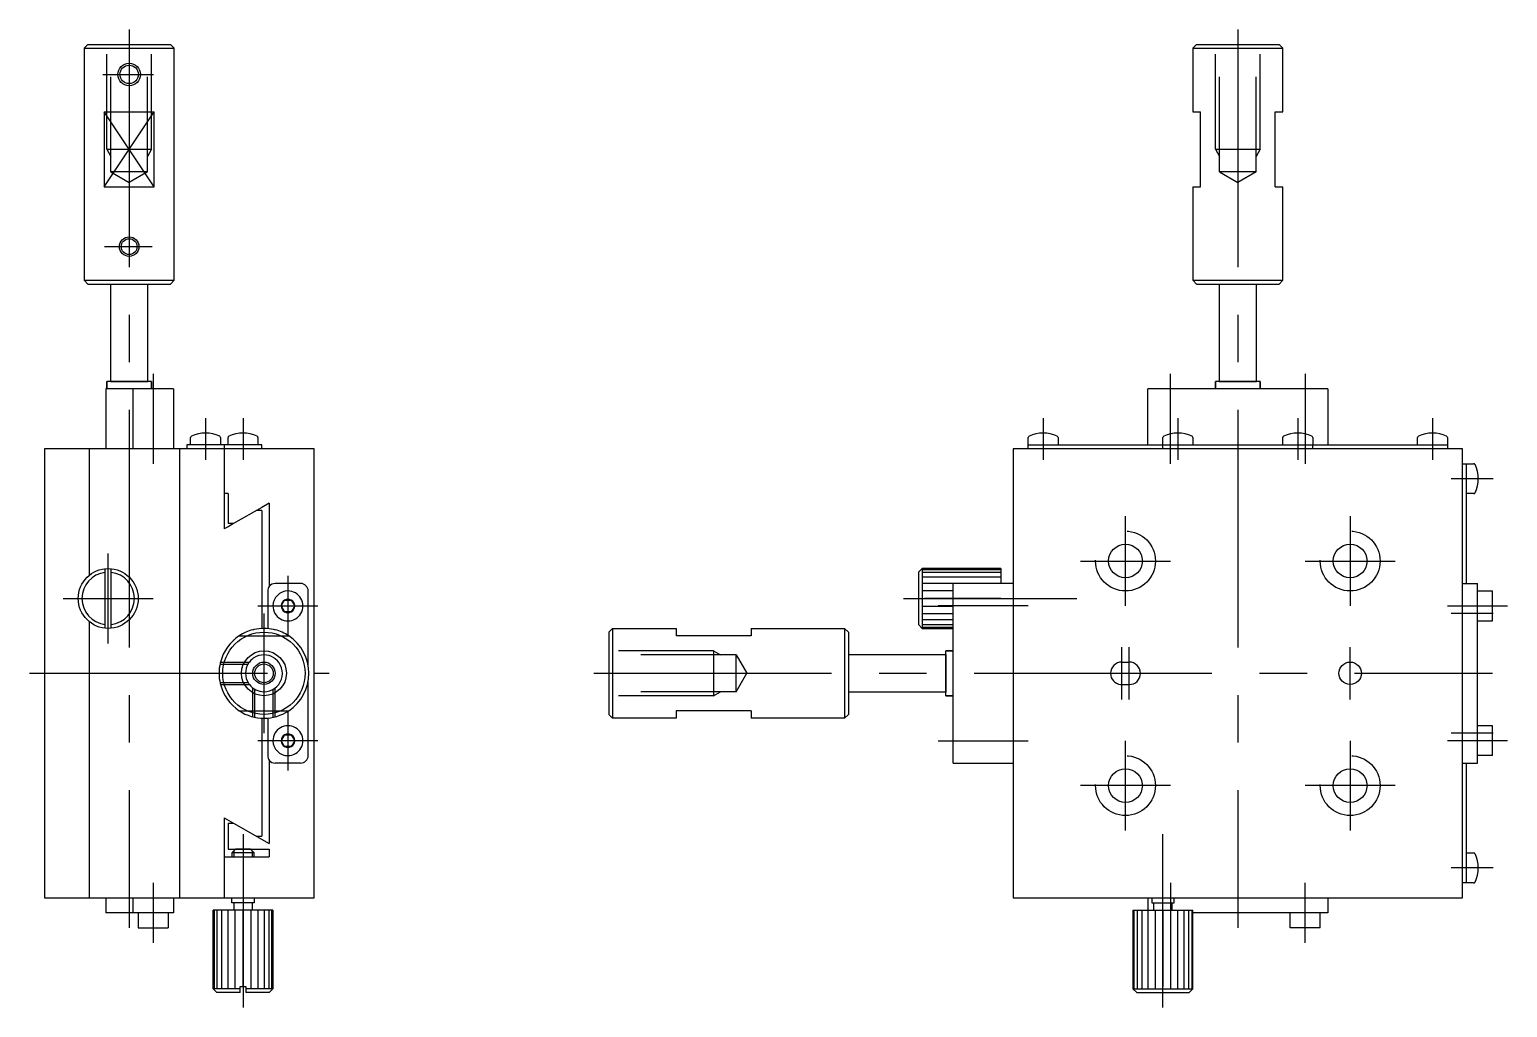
# Model space of a CAD drawing. Extents: x -233 to 183, y -111 to 153.
# Drawn here: x -14.8 to 182.5, y -44.6 to 86 of the extents above; entities that cross this region are included whole.
import ezdxf

# ---------------------------------------------------------------- set-up
doc = ezdxf.new("R2010")
doc.units = 0
doc.linetypes.add('CENTER', pattern=[50.8, 31.75, -6.35, 6.35, -6.35])
doc.linetypes.add('DASHED', pattern=[19.05, 12.7, -6.35])
doc.layers.get('0').update_dxf_attribs({"linetype": 'CONTINUOUS'})
doc.layers.add('CENTER', color=1, linetype='CENTER')

msp = doc.modelspace()

# ---------------------------------------------------------------- linework, layer by layer
at = {"color": 7, "linetype": 'CONTINUOUS'}
for p, q in [((-7.03, 84), (-7.53, 83.5)), ((-7.53, 83.5), (-7.53, 76)), ((-7.53, 83.5), (4.47, 83.5)), ((-7.03, 84), (3.97, 84)), ((-4.53, 84), (-3.99, 84)), ((-3.99, 84), (0.93, 84)), ((0.93, 84), (1.47, 84)), ((4.47, 83.5), (3.97, 84)), ((4.47, 76), (4.47, 83.5)), ((141.01, 84), (140.51, 83.5)), ((140.51, 83.5), (140.51, 76)), ((140.51, 83.5), (152.51, 83.5)), ((141.01, 84), (152.01, 84)), ((143.51, 84), (144.05, 84)), ((144.05, 84), (148.97, 84)), ((148.97, 84), (149.51, 84)), ((152.51, 83.5), (152.01, 84)), ((152.51, 76), (152.51, 83.5)), ((-7.53, 76), (-7.53, 52.5)), ((-4.85, 75), (-4.85, 65)), ((-4.85, 75), (-1.53, 75)), ((-1.53, 75), (1.79, 75)), ((1.79, 65), (1.79, 75)), ((4.47, 52.5), (4.47, 76)), ((140.51, 76), (140.51, 75)), ((140.51, 75), (141.51, 75)), ((141.51, 65), (141.51, 75)), ((151.51, 65), (151.51, 75)), ((151.51, 75), (152.51, 75)), ((152.51, 75), (152.51, 76)), ((-4.85, 65), (-1.53, 65)), ((-1.53, 65), (1.79, 65)), ((140.51, 65), (140.51, 52.5)), ((140.51, 65), (141.51, 65)), ((151.51, 65), (152.51, 65)), ((152.51, 52.5), (152.51, 65)), ((-7.53, 52.5), (4.47, 52.5)), ((-7.53, 52.5), (-7.03, 52)), ((-7.03, 52), (3.97, 52)), ((-4.03, 52), (-4.03, 39)), ((0.97, 39), (0.97, 52)), ((3.97, 52), (4.47, 52.5)), ((140.51, 52.5), (152.51, 52.5)), ((140.51, 52.5), (141.01, 52)), ((141.01, 52), (152.01, 52)), ((144.01, 52), (144.01, 39)), ((149.01, 39), (149.01, 52)), ((152.01, 52), (152.51, 52.5)), ((-4.63, 38), (-4.63, 30)), ((-1.03, 38), (-4.63, 38)), ((1.47, 39), (-4.53, 39)), ((1.47, 39), (-4.53, 39)), ((1.47, 39), (-4.53, 39)), ((1.47, 39), (-4.53, 39)), ((-4.03, 39), (-4.53, 39)), ((-4.03, 39), (-4.53, 39)), ((-4.03, 39), (-4.53, 39)), ((-4.03, 39), (-4.53, 39)), ((-4.53, 39), (-4.53, 38)), ((-4.53, 39), (-4.53, 38)), ((-4.53, 38), (-4.53, 39)), ((-4.53, 38), (-4.53, 39)), ((-4.03, 38), (-4.53, 38)), ((0.97, 39), (-4.03, 39)), ((0.97, 39), (-4.03, 39)), ((-4.03, 39), (-2.76, 39)), ((-4.03, 39), (-3.03, 39)), ((-4.03, 39), (-3.03, 39)), ((0.97, 39), (-4.03, 39)), ((0.97, 39), (-4.03, 39)), ((-4.03, 39), (-3.03, 39)), ((-4.03, 39), (-3.03, 39)), ((-4.03, 39), (-2.76, 39)), ((-4.03, 39), (-0.3, 39)), ((0.97, 38), (-4.03, 38)), ((-3.03, 39), (-2.76, 39)), ((-3.03, 39), (-2.76, 39)), ((-3.03, 39), (-2.76, 39)), ((-3.03, 39), (-2.76, 39)), ((-2.76, 39), (0.97, 39)), ((-2.76, 39), (0.97, 39)), ((-1.03, 38), (-1.03, 30)), ((4.37, 38), (-1.03, 38)), ((-0.3, 39), (-0.03, 39)), ((-0.3, 39), (0.97, 39)), ((-0.3, 39), (-0.03, 39)), ((-0.3, 39), (-0.03, 39)), ((-0.3, 39), (0.97, 39)), ((-0.3, 39), (-0.03, 39)), ((-0.03, 39), (0.97, 39)), ((-0.03, 39), (0.97, 39)), ((-0.03, 39), (0.97, 39)), ((-0.03, 39), (0.97, 39)), ((1.47, 39), (0.97, 39)), ((1.47, 39), (0.97, 39)), ((1.47, 39), (0.97, 39)), ((1.47, 39), (0.97, 39)), ((1.47, 39), (1.47, 38)), ((1.47, 39), (1.47, 38)), ((1.47, 38), (1.47, 39)), ((1.47, 38), (1.47, 39)), ((4.37, 38), (4.37, 30)), ((144.01, 38), (134.51, 38)), ((134.51, 30.5), (134.51, 38)), ((149.51, 39), (143.51, 39)), ((149.51, 39), (143.51, 39)), ((144.01, 39), (143.51, 39)), ((143.51, 39), (143.51, 38)), ((143.51, 39), (143.51, 38)), ((144.01, 39), (143.51, 39)), ((143.51, 38), (143.51, 39)), ((144.01, 39), (143.51, 39)), ((144.01, 39), (143.51, 39)), ((143.51, 38), (143.51, 39)), ((149.01, 39), (144.01, 39)), ((149.01, 39), (144.01, 39)), ((144.01, 39), (147.74, 39)), ((144.01, 39), (145.28, 39)), ((149.01, 39), (144.01, 39)), ((149.01, 39), (144.01, 39)), ((144.01, 39), (145.01, 39)), ((144.01, 39), (145.01, 39)), ((149.01, 38), (144.01, 38)), ((145.01, 39), (145.28, 39)), ((145.01, 39), (145.28, 39)), ((147.74, 39), (148.01, 39)), ((147.74, 39), (149.01, 39)), ((147.74, 39), (148.01, 39)), ((148.01, 39), (149.01, 39)), ((148.01, 39), (149.01, 39)), ((149.51, 39), (149.01, 39)), ((149.51, 39), (149.01, 39)), ((149.51, 39), (149.01, 39)), ((149.51, 39), (149.01, 39)), ((149.51, 38), (149.01, 38)), ((149.51, 39), (149.51, 38)), ((149.51, 39), (149.51, 38)), ((149.51, 38), (149.51, 39)), ((149.51, 38), (149.51, 39)), ((158.51, 38), (149.51, 38)), ((158.51, 38), (158.51, 30.5)), ((-4.63, 32), (-4.63, 30)), ((-12.83, 30), (-12.83, -30)), ((23.17, 30), (-12.83, 30)), ((-6.83, 19), (-6.83, 30)), ((5.17, 30), (4.37, 30)), ((5.17, 30), (5.17, -30)), ((11.17, 30.5), (6.17, 30.5)), ((6.17, 30.5), (6.17, 30)), ((6.67, 30.5), (6.67, 31.49)), ((10.67, 31.49), (10.67, 30.5)), ((11.17, 30.5), (11.17, 19.29)), ((16.17, 30.5), (11.17, 30.5)), ((11.67, 30.5), (11.67, 31.49)), ((15.67, 31.49), (15.67, 30.5)), ((16.17, 30), (16.17, 30.5)), ((23.17, -30), (23.17, 30)), ((116.51, 30), (116.51, -30)), ((136.83, 30), (116.51, 30)), ((118.51, 30.5), (118.51, 31.49)), ((118.51, 30.5), (136.83, 30.5)), ((118.51, 30), (118.51, 30.5)), ((122.51, 31.49), (122.51, 30.5)), ((136.51, 30.5), (136.51, 31.49)), ((136.51, 30), (136.51, 30.5)), ((136.83, 30.5), (156.83, 30.5)), ((156.83, 30), (136.83, 30)), ((140.51, 31.49), (140.51, 30.5)), ((152.51, 30.5), (152.51, 31.49)), ((156.51, 31.49), (156.51, 30.5)), ((156.51, 30), (156.51, 30.5)), ((156.83, 30.5), (174.51, 30.5)), ((176.51, 30), (156.83, 30)), ((170.51, 30.5), (170.51, 31.49)), ((174.51, 31.49), (174.51, 30.5)), ((174.51, 30.5), (174.51, 30)), ((176.51, 5), (176.51, 30)), ((176.51, 28), (177.01, 28)), ((177.01, 28), (177.01, 12)), ((177.01, 28), (178, 28)), ((11.67, 24.04), (11.17, 24.04)), ((11.67, 24.04), (11.67, 20)), ((178, 24), (177.01, 24)), ((16.17, 22.17), (12.4, 20)), ((16.17, 21.75), (15.43, 21.75)), ((17.17, 22.75), (16.17, 22.17)), ((16.17, 21.75), (16.17, 6)), ((17.17, 22.75), (17.17, 11.6)), ((12.4, 20), (11.67, 19.58)), ((12.4, 20), (11.67, 20)), ((-6.83, 13.12), (-6.83, 19)), ((11.67, 19.58), (11.17, 19.29)), ((-4.73, 6.02), (-4.73, 13.98)), ((-3.93, 6.02), (-3.93, 13.98)), ((103.87, 13.5), (104.37, 14)), ((104.37, 14), (104.37, 6)), ((114.87, 14), (104.37, 14)), ((104.37, 13.86), (114.87, 13.86)), ((114.87, 14), (114.87, 13.86)), ((114.87, 13.86), (114.87, 12)), ((21.37, 12), (17.97, 12)), ((103.87, 13.5), (103.87, 6.5)), ((114.87, 13.46), (104.37, 13.46)), ((114.87, 12.83), (104.37, 12.83)), ((114.87, 12), (104.37, 12)), ((116.51, 12), (108.51, 12)), ((108.51, 2.5), (108.51, 12)), ((176.51, 12), (178.51, 12)), ((178.51, 5), (178.51, 12)), ((16.97, 11), (16.97, 5.96)), ((22.37, 1.09), (22.37, 11)), ((108.51, 11.04), (104.37, 11.04)), ((114.87, 10), (104.67, 10)), ((178.51, 11), (180.51, 11)), ((180.51, 7), (180.51, 11)), ((18.77, 9), (19.22, 9.78)), ((18.77, 9), (19.22, 8.22)), ((19.22, 9.78), (20.12, 9.78)), ((20.12, 8.22), (19.22, 8.22)), ((20.12, 9.78), (20.57, 9)), ((20.57, 9), (20.12, 8.22)), ((104.37, 8.96), (108.51, 8.96)), ((104.37, 8), (108.51, 8)), ((-6.83, -11), (-6.83, 6.88)), ((62.51, 5.5), (63.01, 6)), ((63.01, 6), (70.51, 6)), ((63.01, 6), (63.01, -6)), ((70.51, 6), (71.51, 6)), ((71.51, 6), (71.51, 5)), ((81.51, 6), (94.01, 6)), ((81.51, 6), (81.51, 5)), ((94.01, 6), (94.01, -6)), ((94.01, 6), (94.51, 5.5)), ((104.37, 6), (103.87, 6.5)), ((104.37, 7.17), (108.51, 7.17)), ((104.37, 6.54), (108.51, 6.54)), ((108.51, 6.14), (104.37, 6.14)), ((104.37, 6), (108.51, 6)), ((178.51, 7), (180.51, 7)), ((62.51, 5.5), (62.51, -5.5)), ((81.51, 5), (71.51, 5)), ((94.51, 5.5), (94.51, -5.5)), ((176.51, -12), (176.51, 5)), ((178.51, -12), (178.51, 5)), ((62.51, 3), (62.51, 2.46)), ((62.51, 2.46), (62.51, -2.46)), ((94.51, 2.5), (107.51, 2.5)), ((107.51, -3), (107.51, 3)), ((107.51, -3), (107.51, 3)), ((107.51, 3), (108.51, 3)), ((107.51, 3), (108.51, 3)), ((108.51, 3), (107.51, 3)), ((108.51, 3), (107.51, 3)), ((107.51, 2.5), (107.51, 3)), ((107.51, 2.5), (107.51, 3)), ((107.51, 2.5), (107.51, 3)), ((107.51, 2.5), (107.51, 3)), ((107.51, 2.5), (107.51, 1.5)), ((107.51, 2.5), (107.51, 1.5)), ((107.51, -2.5), (107.51, 2.5)), ((107.51, -2.5), (107.51, 2.5)), ((107.51, 2.5), (107.51, -1.23)), ((107.51, 2.5), (107.51, 1.23)), ((107.51, -2.5), (107.51, 2.5)), ((107.51, -2.5), (107.51, 2.5)), ((108.51, -2.5), (108.51, 2.5)), ((107.51, 1.5), (107.51, 1.23)), ((107.51, 1.5), (107.51, 1.23)), ((131.01, 1.5), (132.01, 1.5)), ((22.37, -11), (22.37, -1.09)), ((107.51, -1.23), (107.51, -1.5)), ((107.51, -1.23), (107.51, -2.5)), ((107.51, -1.23), (107.51, -1.5)), ((107.51, -1.5), (107.51, -2.5)), ((107.51, -1.5), (107.51, -2.5)), ((131.01, -1.5), (132.01, -1.5)), ((62.51, -2.46), (62.51, -3)), ((107.51, -2.5), (94.51, -2.5)), ((107.51, -3), (107.51, -2.5)), ((107.51, -3), (107.51, -2.5)), ((107.51, -3), (107.51, -2.5)), ((107.51, -3), (107.51, -2.5)), ((107.51, -3), (108.51, -3)), ((107.51, -3), (108.51, -3)), ((108.51, -3), (107.51, -3)), ((108.51, -3), (107.51, -3)), ((108.51, -3), (108.51, -2.5)), ((108.51, -12), (108.51, -3)), ((63.01, -6), (62.51, -5.5)), ((81.51, -5), (71.51, -5)), ((71.51, -5), (71.51, -6)), ((81.51, -5), (81.51, -6)), ((94.51, -5.5), (94.01, -6)), ((16.17, -6), (16.17, -21.75)), ((16.97, -5.96), (16.97, -11)), ((70.51, -6), (63.01, -6)), ((71.51, -6), (70.51, -6)), ((94.01, -6), (81.51, -6)), ((180.51, -7), (178.51, -7)), ((180.51, -11), (180.51, -7)), ((19.22, -8.22), (18.77, -9)), ((19.22, -9.78), (18.77, -9)), ((19.22, -8.22), (20.12, -8.22)), ((20.12, -9.78), (19.22, -9.78)), ((20.12, -8.22), (20.57, -9)), ((20.57, -9), (20.12, -9.78)), ((-6.83, -19), (-6.83, -11)), ((17.17, -11.6), (17.17, -22.75)), ((176.51, -12), (176.51, -10)), ((178.51, -12), (178.51, -11)), ((180.51, -11), (178.51, -11)), ((21.37, -12), (17.97, -12)), ((108.51, -12), (116.51, -12)), ((176.51, -30), (176.51, -12)), ((176.51, -14), (176.51, -12)), ((176.51, -12), (178.51, -12)), ((177.01, -12), (177.01, -28)), ((-6.83, -30), (-6.83, -19)), ((11.17, -19.29), (11.17, -30)), ((11.17, -19.29), (12.4, -20)), ((11.67, -20), (11.67, -23.5)), ((11.67, -20), (12.4, -20)), ((12.4, -20), (17.17, -22.75)), ((11.67, -23.5), (17.17, -23.5)), ((12.67, -23.5), (12.44, -23.73)), ((14.67, -23.5), (12.67, -23.5)), ((13.67, -23.5), (14.67, -23.5)), ((14.89, -23.73), (14.67, -23.5)), ((15.43, -21.75), (16.17, -21.75)), ((17.17, -23.5), (17.17, -24.5)), ((11.17, -24.5), (17.17, -24.5)), ((12.44, -23.73), (12.17, -24)), ((12.17, -24), (12.17, -24.5)), ((15.17, -24), (12.17, -24)), ((15.17, -24), (14.89, -23.73)), ((15.17, -24.5), (15.17, -24)), ((177.01, -24), (178, -24)), ((177.01, -28), (176.51, -28)), ((178, -28), (177.01, -28)), ((-12.83, -30), (11.17, -30)), ((-4.63, -30), (-4.63, -32)), ((-4.63, -30), (-4.63, -32)), ((-1.03, -30), (-1.03, -32)), ((4.37, -30), (4.37, -32)), ((11.17, -30), (23.17, -30)), ((11.67, -30), (12.17, -30)), ((12.17, -30.64), (12.17, -30)), ((15.17, -30.64), (12.17, -30.64)), ((12.44, -30.64), (12.44, -31.64)), ((14.89, -30.64), (14.89, -31.64)), ((15.17, -30), (15.17, -30.64)), ((116.51, -30), (176.51, -30)), ((134.51, -30), (134.51, -31.64)), ((135.01, -30), (135.01, -30.64)), ((135.01, -30.64), (138.01, -30.64)), ((135.29, -31.64), (135.29, -30.64)), ((137.74, -31.64), (137.74, -30.64)), ((138.01, -30.64), (138.01, -30)), ((158.51, -30), (158.51, -32)), ((1.67, -32), (-4.63, -32)), ((-0.33, -32), (-0.33, -34)), ((4.37, -32), (1.67, -32)), ((3.67, -32), (3.67, -34)), ((9.67, -42.14), (9.67, -31.64)), ((9.81, -31.64), (9.67, -31.64)), ((9.81, -31.64), (9.81, -42.14)), ((12.44, -31.64), (9.81, -31.64)), ((10.2, -42.14), (10.2, -31.64)), ((10.84, -42.14), (10.84, -31.64)), ((11.67, -42.14), (11.67, -31.64)), ((13.67, -31.64), (12.44, -31.64)), ((12.63, -42.14), (12.63, -31.64)), ((13.67, -41.84), (13.67, -31.64)), ((14.89, -31.64), (13.67, -31.64)), ((14.7, -31.64), (14.7, -42.14)), ((17.67, -31.64), (14.89, -31.64)), ((15.67, -31.64), (15.67, -42.14)), ((16.5, -31.64), (16.5, -42.14)), ((17.13, -31.64), (17.13, -42.14)), ((17.53, -42.14), (17.53, -31.64)), ((17.67, -31.64), (17.67, -42.14)), ((132.51, -31.64), (132.51, -42.14)), ((132.51, -31.64), (132.65, -31.64)), ((132.65, -42.14), (132.65, -31.64)), ((132.65, -31.64), (135.29, -31.64)), ((133.05, -31.64), (133.05, -42.14)), ((133.68, -31.64), (133.68, -42.14)), ((134.51, -31.64), (134.51, -42.14)), ((135.29, -31.64), (136.51, -31.64)), ((135.48, -31.64), (135.48, -42.14)), ((136.51, -31.64), (136.51, -41.84)), ((136.51, -31.64), (137.74, -31.64)), ((137.55, -42.14), (137.55, -31.64)), ((137.74, -31.64), (140.51, -31.64)), ((138.51, -42.14), (138.51, -31.64)), ((139.34, -42.14), (139.34, -31.64)), ((139.98, -42.14), (139.98, -31.64)), ((140.38, -31.64), (140.38, -42.14)), ((140.51, -42.14), (140.51, -31.64)), ((158.51, -32), (140.51, -32)), ((153.51, -34), (153.51, -32)), ((158.51, -32), (157.51, -32)), ((157.51, -34), (157.51, -32)), ((-0.33, -34), (1.67, -34)), ((1.67, -34), (3.67, -34)), ((157.51, -34), (153.51, -34)), ((13.27, -42.14), (9.67, -42.14)), ((9.67, -42.14), (10.17, -42.64)), ((13.27, -42.64), (10.17, -42.64)), ((13.27, -42.64), (13.27, -41.84)), ((13.27, -41.84), (13.67, -41.84)), ((13.67, -41.84), (14.07, -41.84)), ((14.07, -41.84), (14.07, -42.64)), ((17.67, -42.14), (14.07, -42.14)), ((17.17, -42.64), (14.07, -42.64)), ((17.17, -42.64), (17.67, -42.14)), ((132.51, -42.14), (140.51, -42.14)), ((133.01, -42.64), (132.51, -42.14)), ((133.01, -42.64), (140.01, -42.64)), ((140.51, -42.14), (140.01, -42.64))]:
    msp.add_line(p, q, dxfattribs=at)
at = {"color": 3, "linetype": 'DASHED'}
for p, q in [((-4.53, 70), (-4.53, 84)), ((-3.99, 67), (-3.99, 84)), ((0.93, 67), (0.93, 84)), ((1.47, 70), (1.47, 84)), ((143.51, 70), (143.51, 84)), ((144.05, 67), (144.05, 84)), ((148.97, 67), (148.97, 84)), ((149.51, 70), (149.51, 84)), ((-4.53, 70), (1.47, 70)), ((-4.53, 70), (-3.99, 69.06)), ((1.47, 70), (0.93, 69.06)), ((143.51, 70), (149.51, 70)), ((143.51, 70), (144.05, 69.06)), ((149.51, 70), (148.97, 69.06)), ((-3.99, 67), (-1.53, 65.58)), ((0.93, 67), (-3.99, 67)), ((0.93, 67), (-1.53, 65.58)), ((144.05, 67), (146.51, 65.58)), ((148.97, 67), (144.05, 67)), ((148.97, 67), (146.51, 65.58)), ((-6.83, 16.5), (-6.83, 16.5)), ((13.15, 5), (19.79, 5)), ((76.51, 3), (62.51, 3)), ((79.51, 2.46), (62.51, 2.46)), ((76.51, 3), (76.51, -3)), ((76.51, 3), (77.45, 2.46)), ((79.51, 2.46), (80.93, 0)), ((79.51, -2.46), (79.51, 2.46)), ((10.6, 1.23), (14.34, 1.23)), ((10.66, 1.5), (14.52, 1.5)), ((79.51, -2.46), (80.93, 0)), ((10.6, -1.23), (14.34, -1.23)), ((10.66, -1.5), (14.52, -1.5)), ((14.97, -5.81), (14.97, -1.95)), ((17.97, -5.81), (17.97, -1.95)), ((15.24, -5.87), (15.24, -2.13)), ((17.7, -5.87), (17.7, -2.13)), ((79.51, -2.46), (62.51, -2.46)), ((76.51, -3), (62.51, -3)), ((76.51, -3), (77.45, -2.46)), ((13.15, -5), (19.79, -5))]:
    msp.add_line(p, q, dxfattribs=at)
at = {"color": 3, "linetype": 'CONTINUOUS'}
for p, q in [((-4.85, 65), (1.79, 75)), ((1.79, 65), (-4.85, 75)), ((12.44, -23.73), (12.44, -24.5)), ((14.9, -23.73), (14.9, -24.5))]:
    msp.add_line(p, q, dxfattribs=at)
for centre, radius in [((-1.53, 80), 1.5), ((-1.53, 57), 1.3), ((16.47, 0), 3)]:
    msp.add_circle(centre, radius, dxfattribs=at)
at = {"color": 7, "linetype": 'CONTINUOUS'}
for centre, radius in [((-1.53, 80), 1.23), ((-1.53, 57), 1.06), ((131.51, 15), 2.25), ((161.51, 15), 2.25), ((-4.33, 10), 4), ((16.47, 0), 5.5), ((16.47, 0), 1.5), ((16.47, 0), 1.25), ((161.51, 0), 1.5), ((131.51, -15), 2.25), ((161.51, -15), 2.25)]:
    msp.add_circle(centre, radius, dxfattribs=at)
at = {"color": 3, "linetype": 'DASHED'}
for centre in [(131.51, 15), (161.51, 15), (131.51, -15), (161.51, -15)]:
    msp.add_circle(centre, 4, dxfattribs=at)
at = {"color": 7, "linetype": 'CONTINUOUS'}
for centre, radius, start, end in [((6.87, 31.49), 0.2, 115.6716, 180), ((8.67, 27.75), 4.35, 64.3284, 115.6716), ((10.47, 31.49), 0.2, 0, 64.3284), ((11.87, 31.49), 0.2, 115.6716, 180), ((13.67, 27.75), 4.35, 64.3284, 115.6716), ((15.47, 31.49), 0.2, 0, 64.3284), ((118.71, 31.49), 0.2, 115.6716, 180), ((120.51, 27.75), 4.35, 64.3284, 115.6716), ((122.31, 31.49), 0.2, 0, 64.3284), ((136.71, 31.49), 0.2, 115.6716, 180), ((138.51, 27.75), 4.35, 64.3284, 115.6716), ((140.31, 31.49), 0.2, 0, 64.3284), ((152.71, 31.49), 0.2, 115.6716, 180), ((154.51, 27.75), 4.35, 64.3284, 115.6716), ((156.31, 31.49), 0.2, 0, 64.3284), ((170.71, 31.49), 0.2, 115.6716, 180), ((172.51, 27.75), 4.35, 64.3284, 115.6716), ((174.31, 31.49), 0.2, 0, 64.3284), ((178, 27.8), 0.2, 25.6716, 90), ((174.26, 26), 4.35, 334.3284, 25.6716), ((178, 24.2), 0.2, 270, 334.3284), ((-4.33, 10), 3.5, 96.5624, 263.4376), ((-4.33, 10), 3.5, 276.5624, 83.4376), ((17.97, 11), 1, 90, 143.1301), ((21.37, 11), 1, 360, 90), ((17.97, 11), 1, 143.1301, 180), ((19.67, 9), 2, 90, 180), ((19.67, 9), 0.9, 60, 120), ((19.67, 9), 2, 60, 90), ((19.67, 9), 2, 0, 60), ((19.67, 9), 2, 180, 240), ((19.67, 9), 0.9, 120, 180), ((19.67, 9), 0.9, 180, 240), ((19.67, 9), 0.9, 240, 300), ((19.67, 9), 0.9, 0, 60), ((19.67, 9), 0.9, 300, 0), ((19.67, 9), 2, 300, 0), ((16.47, 0), 6, 77.1196, 102.8804), ((19.67, 9), 2, 240, 300), ((16.47, 0), 6, 123.5573, 165.5225), ((16.47, 0), 6, 131.8103, 133.1047), ((16.47, 0), 6, 104.4775, 123.5573), ((16.47, 0), 6, 102.8804, 104.4775), ((16.47, 0), 6, 75.5225, 77.1196), ((16.47, 0), 6, 56.4427, 75.5225), ((16.47, 0), 6, 303.5573, 56.4427), ((16.47, 0), 2.46, 122.9585, 127.5988), ((16.47, 0), 2.46, 57.0415, 122.9585), ((16.47, 0), 2.46, 52.4012, 57.0415), ((16.47, 0), 6, 167.1196, 192.8804), ((16.47, 0), 6, 165.5225, 167.1196), ((16.47, 0), 2.46, 147.0415, 212.9585), ((16.47, 0), 2.46, 142.4012, 147.0415), ((16.47, 0), 2.46, 127.5988, 142.4012), ((16.47, 0), 2.46, 270, 52.4012), ((131.01, 0), 1.5, 90, 180), ((131.01, 0), 1.5, 180, 264.011), ((132.01, 0), 1.5, 0, 90), ((132.01, 0), 1.5, 314.1828, 0), ((16.47, 0), 6, 192.8804, 194.4775), ((16.47, 0), 6, 194.4775, 236.4427), ((16.47, 0), 2.46, 212.9585, 217.5988), ((16.47, 0), 2.46, 217.5988, 270), ((131.01, 0), 1.5, 264.011, 270), ((132.01, 0), 1.5, 270, 314.1828), ((16.47, 0), 6, 236.4427, 303.5573), ((19.67, -9), 2, 120, 180), ((19.67, -9), 2, 60, 120), ((19.67, -9), 2, 0, 60), ((19.67, -9), 2, 180, 270), ((19.67, -9), 0.9, 120, 180), ((19.67, -9), 0.9, 180, 240), ((19.67, -9), 0.9, 60, 120), ((19.67, -9), 0.9, 240, 300), ((19.67, -9), 0.9, 360, 60), ((19.67, -9), 0.9, 300, 360), ((19.67, -9), 2, 300, 0), ((17.97, -11), 1, 180, 216.8699), ((17.97, -11), 1, 216.8699, 270), ((19.67, -9), 2, 270, 300), ((21.37, -11), 1, 270, 0), ((178, -24.2), 0.2, 25.6716, 90), ((174.26, -26), 4.35, 334.3284, 25.6716), ((178, -27.8), 0.2, 270, 334.3284)]:
    msp.add_arc(centre, radius, start, end, dxfattribs=at)
at = {"layer": 'CENTER', "color": 1, "linetype": 'CENTER'}
for p, q in [((-1.53, 86), (-1.53, -34)), ((146.51, 86), (146.51, -34)), ((-5.03, 80), (1.7, 80)), ((-0.3, 80), (-0.03, 80)), ((-4.83, 57), (1.53, 57)), ((-0.47, 57), (-0.23, 57)), ((1.67, 40), (1.67, 28)), ((137.51, 28), (137.51, 40)), ((155.51, 40), (155.51, 28)), ((8.67, 34.1), (8.67, 28.5)), ((13.67, 34.1), (13.67, 28.5)), ((120.51, 34.1), (120.51, 28.5)), ((138.51, 34.1), (138.51, 28.5)), ((154.51, 34.1), (154.51, 28.5)), ((172.51, 34.1), (172.51, 28.5)), ((180.61, 26), (175.01, 26)), ((131.51, 9), (131.51, 21)), ((161.51, 21), (161.51, 9)), ((-4.33, 4), (-4.33, 16)), ((125.51, 15), (137.51, 15)), ((155.51, 15), (167.51, 15)), ((19.67, 13), (19.67, 5)), ((-10.33, 10), (1.67, 10)), ((101.87, 10), (125.01, 10)), ((15.67, 9), (23.67, 9)), ((16.47, 8), (16.47, -8)), ((118.51, 9), (106.51, 9)), ((174.51, 9), (182.51, 9)), ((180.61, 8), (175.01, 8)), ((131.01, -3.5), (131.01, 3.5)), ((132.01, -3.5), (132.01, 3.5)), ((161.51, -3.5), (161.51, 3.5)), ((60.51, 0), (180.51, 0)), ((161.51, -1.5), (161.51, 1.5)), ((-14.83, 0), (25.17, 0)), ((19.67, -5), (19.67, -13)), ((23.67, -9), (15.67, -9)), ((106.51, -9), (118.51, -9)), ((131.51, -21), (131.51, -9)), ((161.51, -9), (161.51, -21)), ((182.51, -9), (174.51, -9)), ((180.61, -8), (175.01, -8)), ((137.51, -15), (125.51, -15)), ((167.51, -15), (155.51, -15)), ((13.67, -21.5), (13.67, -44.64)), ((136.51, -44.64), (136.51, -21.5)), ((180.61, -26), (175.01, -26)), ((1.67, -28), (1.67, -36)), ((137.51, -28), (137.51, -36)), ((155.51, -36), (155.51, -28))]:
    msp.add_line(p, q, dxfattribs=at)

doc.saveas('drawing.dxf')
